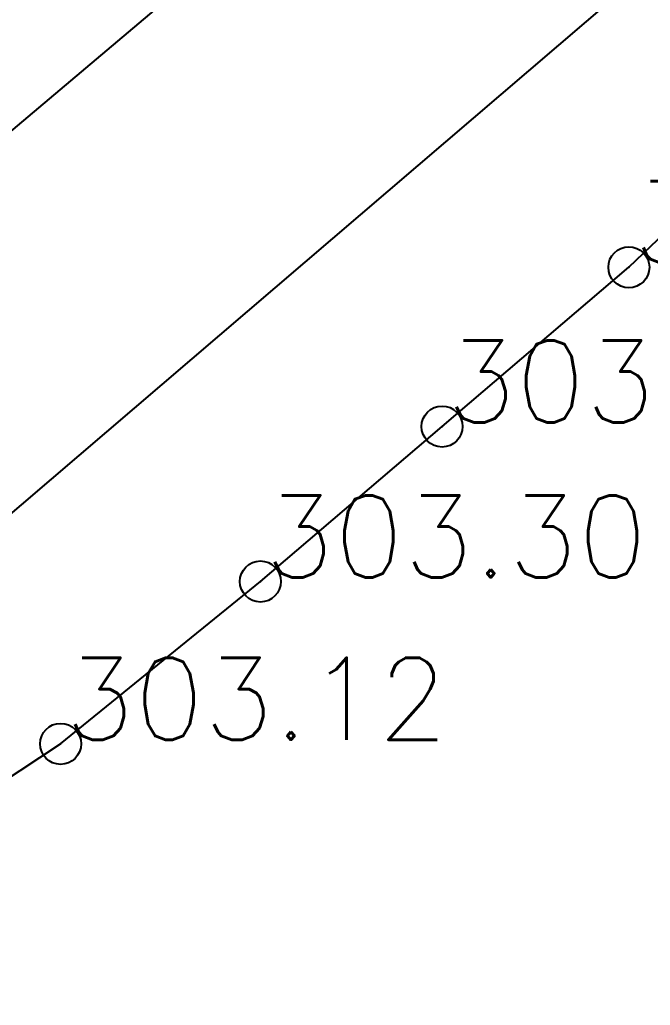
# Model space of a CAD drawing. Header units: millimetres. Extents: x 524954 to 526204, y 9523489 to 9524010.
# Drawn here: x 525971.9 to 525979.59, y 9523814.41 to 9523826.42 of the extents above; entities that cross this region are included whole.
import ezdxf

# ---------------------------------------------------------------- set-up
doc = ezdxf.new("R2010")
doc.units = ezdxf.units.MM
doc.header["$PDMODE"] = 32
doc.header["$PDSIZE"] = 0.5
doc.linetypes.add('AXES2', pattern=[28.575, 19.05, -3.175, 3.175, -3.175])
for name, color, linetype in [('Axe_Route_Existante', 1, 'AXES2'), ('Bord_Route_Existante', 6, 'Continuous'), ('TopoAlt', 3, 'Continuous'), ('TOPOJIS', 7, 'Continuous')]:
    doc.layers.add(name, color=color, linetype=linetype)
doc.layers.add('Bord_Route_Existante_POLY3D', color=6, linetype='Continuous', plot=False)
doc.layers.add('Trottoir', color=7, linetype='Continuous', true_color=0xff6666)
doc.styles.add('Simplex 1.0', font='Simplex.shx', dxfattribs={"width": 0.99, "height": 1})

# ---------------------------------------------------------------- blocks, each defined once
blk = doc.blocks.new('TCPOINT M')
at = {"color": 0}
blk.add_point((0, 0), dxfattribs=at)
at = {"layer": 'TopoAlt', "style": 'Simplex 1.0', "width": 0.99}
blk.add_attdef('ALT', (0.15, 0.15), '', height=1, dxfattribs=at)

msp = doc.modelspace()

# ---------------------------------------------------------------- linework, layer by layer
at = {"layer": 'Axe_Route_Existante', "ltscale": 0.5, "flags": 128}
msp.add_lwpolyline([(525586.699, 9523773.004), (525594.438, 9523777.106), (525618.223, 9523789.407), (525625.013, 9523793.73), (525631.595, 9523797.596), (525637.632, 9523800.898), (525652.791, 9523807.42), (525669.106, 9523811.823), (525685.979, 9523814.884), (525693.088, 9523815.654), (525707.454, 9523816.694), (525717.039, 9523816.84), (525725.297, 9523816.644), (525729.698, 9523816.378), (525741.406, 9523815.177), (525741.84, 9523815.117), (525749.699, 9523813.877), (525775.145, 9523809.302), (525803.422, 9523804.201), (525817.048, 9523801.682), (525827.851, 9523799.771), (525839.056, 9523798.429), (525854.65, 9523797.376), (525870.172, 9523796.814), (525884.208, 9523797.02), (525899.003, 9523797.789), (525917.125, 9523799.773), (525932.341, 9523803.156), (525937.747, 9523804.809), (525941.803, 9523806.256), (525947.141, 9523808.768), (525964.848, 9523819.198), (525980.541, 9523832.453), (525991.817, 9523846.401), (526001.896, 9523863.645), (526032.968, 9523917.472), (526051.53, 9523951.634), (526076.259, 9523995.188)], dxfattribs=at)
at = {"layer": 'Bord_Route_Existante', "flags": 128}
msp.add_lwpolyline([(526005.046, 9523861.929), (525996.6, 9523847.299), (525994.689, 9523844.347), (525983.277, 9523830.232), (525967.105, 9523816.393), (525948.42, 9523805.544), (525945.886, 9523804.22), (525940.911, 9523802.137), (525933.059, 9523799.742), (525917.724, 9523796.301), (525910.579, 9523795.372), (525899.19, 9523794.37), (525884.152, 9523793.467), (525869.882, 9523793.206)], dxfattribs=at)
at = {"layer": 'Bord_Route_Existante_POLY3D'}
msp.add_polyline3d([(526013.385, 9523876.804, 307.75), (526006.191, 9523863.842, 306.89), (526005.046, 9523861.929, 306.73), (525996.6, 9523847.299, 305.51), (525994.689, 9523844.347, 305.26), (525983.277, 9523830.232, 304.05), (525967.105, 9523816.393, 302.57), (525948.42, 9523805.544, 301.06), (525945.886, 9523804.22, 300.87), (525940.911, 9523802.137, 300.45), (525933.059, 9523799.742, 299.83), (525917.724, 9523796.301, 298.79), (525915.068, 9523795.885, 298.64), (525910.579, 9523795.372, 298.26), (525899.19, 9523794.37, 297.34), (525884.152, 9523793.467, 296.28), (525869.882, 9523793.206, 295.29)], dxfattribs=at)
at = {"layer": 'Trottoir', "flags": 128}
msp.add_lwpolyline([(525946.48, 9523802.409), (525949.133, 9523803.684), (525950.999, 9523804.506), (525954.577, 9523806.288), (525957.242, 9523807.502), (525959.849, 9523809.195), (525964.162, 9523811.9), (525967.225, 9523814.173), (525972.398, 9523817.593), (525974.834, 9523819.573), (525977.049, 9523821.463), (525979.326, 9523823.405), (525979.326, 9523823.405), (525981.366, 9523825.352), (525983.733, 9523827.544), (525985.547, 9523829.419), (525989.751, 9523834.182), (525992.374, 9523837.546), (525995.729, 9523842.081), (525998.384, 9523846.01), (526006.94, 9523861.025), (526013.783, 9523873.096)], dxfattribs=at)

# ---------------------------------------------------------------- block references
at = {"layer": 'TOPOJIS'}
ref = msp.add_blockref('TCPOINT M', (525979.326, 9523823.405, 303.74), dxfattribs=at)
ref.add_attrib('ALT', '303.74', (525979.376, 9523823.455, 303.74), dxfattribs={"layer": 'TopoAlt', "height": 1, "style": 'Simplex 1.0', "width": 0.99})
ref = msp.add_blockref('TCPOINT M', (525977.049, 9523821.463, 303.55), dxfattribs=at)
ref.add_attrib('ALT', '303.55', (525977.099, 9523821.513, 303.55), dxfattribs={"layer": 'TopoAlt', "height": 1, "style": 'Simplex 1.0', "width": 0.99})
ref = msp.add_blockref('TCPOINT M', (525974.834, 9523819.573, 303.3), dxfattribs=at)
ref.add_attrib('ALT', '303.30', (525974.884, 9523819.623, 303.3), dxfattribs={"layer": 'TopoAlt', "height": 1, "style": 'Simplex 1.0', "width": 0.99})
ref = msp.add_blockref('TCPOINT M', (525972.398, 9523817.593, 303.12), dxfattribs=at)
ref.add_attrib('ALT', '303.12', (525972.448, 9523817.643, 303.12), dxfattribs={"layer": 'TopoAlt', "height": 1, "style": 'Simplex 1.0', "width": 0.99})

doc.saveas('drawing.dxf')
